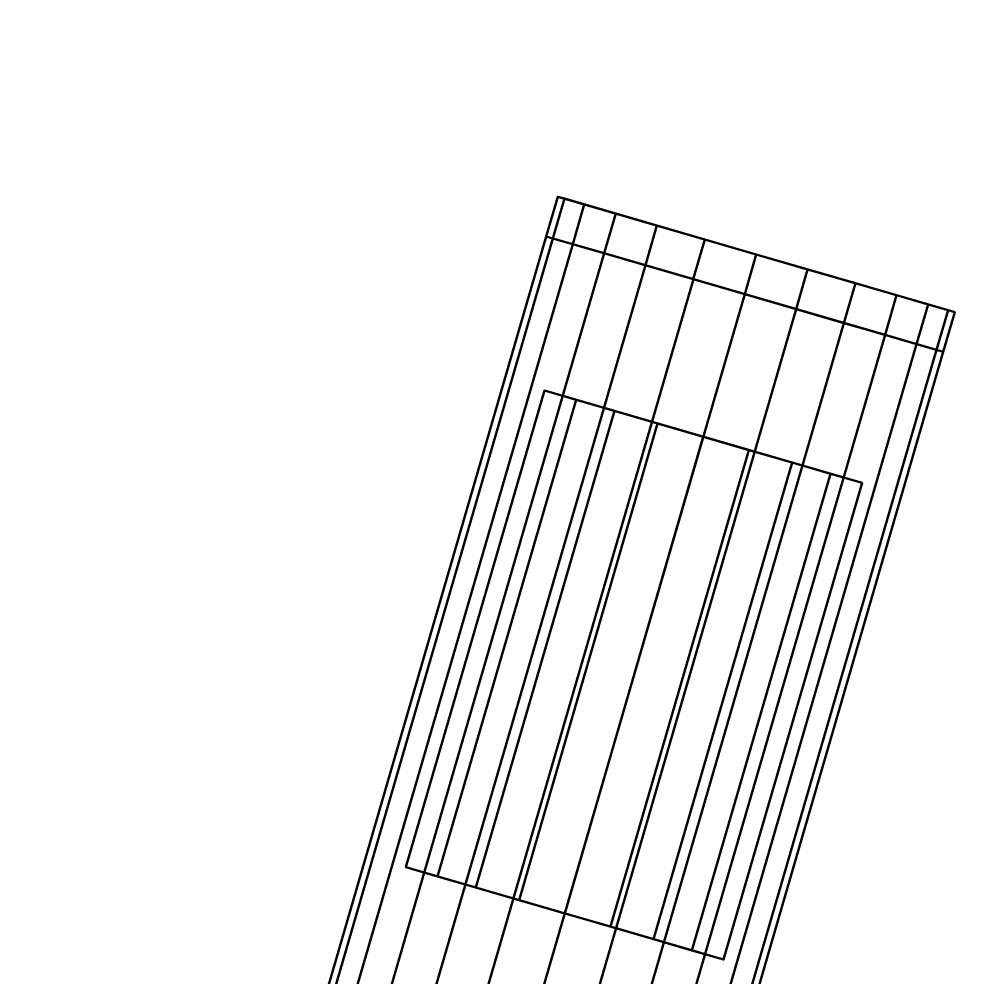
# Model space of a CAD drawing. Header units: inches. Extents: x -1654 to 1344, y -1538 to 36.
# Drawn here: x -42.9 to -19.65, y -343.02 to -319.85 of the extents above; entities that cross this region are included whole.
import ezdxf

# ---------------------------------------------------------------- set-up
doc = ezdxf.new("R2010")
doc.units = ezdxf.units.IN
doc.header["$MEASUREMENT"] = 0
doc.linetypes.add('Center', pattern=[1.25, 0.25, -0.1875, 0.625, -0.1875])
for name, color, linetype, lineweight in [('M-HVAC-CDFF', 3, 'Continuous', 30), ('M-HVAC-CDFF-RA', 3, 'Continuous', 30), ('M-HVAC-DUCT', 1, 'Center', 30), ('M-HVAC-DUCT-RA', 1, 'Continuous', 50), ('M-HVAC-DUCT-SA', 1, 'Continuous', 50)]:
    doc.layers.add(name, color=color, linetype=linetype, lineweight=lineweight)

# ---------------------------------------------------------------- blocks, each defined once
blk = doc.blocks.new('Round Endcap - Standard-912517-_3D_')
at = {"layer": 'M-HVAC-DUCT', "color": 8, "linetype": 'Continuous', "lineweight": 50}
mesh = blk.add_polyface(dxfattribs=at)
corners = [(0, 0, 5), (0, 1.294, 4.83), (0, 2.5, 4.33), (0, 3.536, 3.536), (0, 4.33, 2.5), (0, 4.83, 1.294), (0, 5), (0, 4.83, -1.294), (0, 4.33, -2.5), (0, 3.536, -3.536), (0, 2.5, -4.33), (0, 1.294, -4.83), (0, 0, -5), (0, -1.294, -4.83), (0, -2.5, -4.33), (0, -3.536, -3.536), (0, -4.33, -2.5), (0, -4.83, -1.294), (0, -5), (0, -4.83, 1.294), (0, -4.33, 2.5), (0, -3.536, 3.536), (0, -2.5, 4.33), (0, -1.294, 4.83)]
mesh.append_faces([[corners[k] for k in face] for face in [(5, 10, 11, 4)]], dxfattribs={"vtx0": -1, "vtx2": -1, "color": 8})
mesh.append_faces([[corners[k] for k in face] for face in [(5, 8, 9, 10), (11, 19, 20, 21), (11, 21, 22, 23)]], dxfattribs={"vtx0": -1, "vtx3": -1, "color": 8})
mesh.append_faces([[corners[k] for k in face] for face in [(12, 13, 11), (7, 8, 5, 6)]], dxfattribs={"vtx1": -1, "color": 8})
mesh.append_faces([[corners[k] for k in face] for face in [(14, 15, 18, 13), (2, 3, 23, 1)]], dxfattribs={"vtx1": -1, "vtx2": -1, "color": 8})
mesh.append_faces([[corners[k] for k in face] for face in [(18, 19, 11, 13), (3, 4, 11, 23)]], dxfattribs={"vtx1": -1, "vtx2": -1, "vtx3": -1, "color": 8})
mesh.append_faces([[corners[k] for k in face] for face in [(16, 17, 18, 15), (23, 0, 1)]], dxfattribs={"vtx2": -1, "color": 8})
mesh = blk.add_polyface(dxfattribs=at)
corners = [(0, 5), (0, 4.83, 1.294), (0, 4.33, 2.5), (0, 3.536, 3.536), (0, 2.5, 4.33), (0, 1.294, 4.83), (0, 0, 5), (1, 0, 5), (1, 1.294, 4.83), (1, 2.5, 4.33), (1, 3.536, 3.536), (1, 4.33, 2.5), (1, 4.83, 1.294), (1, 5)]
mesh.append_faces([[corners[k] for k in face] for face in [(1, 12, 13, 0)]], dxfattribs={"vtx0": -1, "color": 8})
mesh.append_faces([[corners[k] for k in face] for face in [(5, 8, 9, 4), (10, 3, 4, 9), (2, 11, 12, 1), (11, 2, 3, 10)]], dxfattribs={"vtx0": -1, "vtx2": -1, "color": 8})
mesh.append_faces([[corners[k] for k in face] for face in [(6, 7, 8, 5)]], dxfattribs={"vtx2": -1, "color": 8})
mesh = blk.add_polyface(dxfattribs=at)
corners = [(0, 0, -5), (0, 1.294, -4.83), (0, 2.5, -4.33), (0, 3.536, -3.536), (0, 4.33, -2.5), (0, 4.83, -1.294), (0, 5), (1, 5), (1, 4.83, -1.294), (1, 4.33, -2.5), (1, 3.536, -3.536), (1, 2.5, -4.33), (1, 1.294, -4.83), (1, 0, -5)]
mesh.append_faces([[corners[k] for k in face] for face in [(5, 8, 9, 4), (10, 3, 4, 9), (11, 2, 3, 10)]], dxfattribs={"vtx0": -1, "vtx2": -1, "color": 8})
mesh.append_faces([[corners[k] for k in face] for face in [(11, 12, 1, 2)]], dxfattribs={"vtx1": -1, "vtx3": -1, "color": 8})
mesh.append_faces([[corners[k] for k in face] for face in [(6, 7, 8, 5)]], dxfattribs={"vtx2": -1, "color": 8})
mesh.append_faces([[corners[k] for k in face] for face in [(12, 13, 0, 1)]], dxfattribs={"vtx3": -1, "color": 8})
mesh = blk.add_polyface(dxfattribs=at)
corners = [(1, 0, 5), (1, -1.294, 4.83), (1, -2.5, 4.33), (1, -3.536, 3.536), (1, -4.33, 2.5), (1, -4.83, 1.294), (1, -5), (1, -4.83, -1.294), (1, -4.33, -2.5), (1, -3.536, -3.536), (1, -2.5, -4.33), (1, -1.294, -4.83), (1, 0, -5), (1, 1.294, -4.83), (1, 2.5, -4.33), (1, 3.536, -3.536), (1, 4.33, -2.5), (1, 4.83, -1.294), (1, 5), (1, 4.83, 1.294), (1, 4.33, 2.5), (1, 3.536, 3.536), (1, 2.5, 4.33), (1, 1.294, 4.83)]
mesh.append_faces([[corners[k] for k in face] for face in [(12, 10, 11), (7, 5, 6), (0, 22, 23)]], dxfattribs={"vtx0": -1, "color": 8})
mesh.append_faces([[corners[k] for k in face] for face in [(19, 12, 18)]], dxfattribs={"vtx0": -1, "vtx1": -1, "color": 8})
mesh.append_faces([[corners[k] for k in face] for face in [(12, 5, 9, 10), (0, 12, 19, 20)]], dxfattribs={"vtx0": -1, "vtx1": -1, "vtx3": -1, "color": 8})
mesh.append_faces([[corners[k] for k in face] for face in [(18, 12, 13, 14)]], dxfattribs={"vtx0": -1, "vtx3": -1, "color": 8})
mesh.append_faces([[corners[k] for k in face] for face in [(17, 18, 16)]], dxfattribs={"vtx1": -1, "color": 8})
mesh.append_faces([[corners[k] for k in face] for face in [(15, 16, 18, 14), (8, 9, 5, 7), (21, 22, 0, 20), (4, 5, 12, 3), (2, 3, 12, 1), (0, 1, 12)]], dxfattribs={"vtx1": -1, "vtx2": -1, "color": 8})
mesh = blk.add_polyface(dxfattribs=at)
corners = [(0, -5), (0, -4.83, -1.294), (0, -4.33, -2.5), (0, -3.536, -3.536), (0, -2.5, -4.33), (0, -1.294, -4.83), (0, 0, -5), (1, 0, -5), (1, -1.294, -4.83), (1, -2.5, -4.33), (1, -3.536, -3.536), (1, -4.33, -2.5), (1, -4.83, -1.294), (1, -5)]
mesh.append_faces([[corners[k] for k in face] for face in [(1, 12, 13, 0)]], dxfattribs={"vtx0": -1, "color": 8})
mesh.append_faces([[corners[k] for k in face] for face in [(5, 8, 9, 4), (10, 3, 4, 9), (2, 11, 12, 1), (11, 2, 3, 10)]], dxfattribs={"vtx0": -1, "vtx2": -1, "color": 8})
mesh.append_faces([[corners[k] for k in face] for face in [(6, 7, 8, 5)]], dxfattribs={"vtx2": -1, "color": 8})
mesh = blk.add_polyface(dxfattribs=at)
corners = [(0, 0, 5), (0, -1.294, 4.83), (0, -2.5, 4.33), (0, -3.536, 3.536), (0, -4.33, 2.5), (0, -4.83, 1.294), (0, -5), (1, -5), (1, -4.83, 1.294), (1, -4.33, 2.5), (1, -3.536, 3.536), (1, -2.5, 4.33), (1, -1.294, 4.83), (1, 0, 5)]
mesh.append_faces([[corners[k] for k in face] for face in [(1, 12, 13, 0)]], dxfattribs={"vtx0": -1, "color": 8})
mesh.append_faces([[corners[k] for k in face] for face in [(5, 8, 9, 4), (10, 3, 4, 9), (2, 11, 12, 1), (11, 2, 3, 10)]], dxfattribs={"vtx0": -1, "vtx2": -1, "color": 8})
mesh.append_faces([[corners[k] for k in face] for face in [(6, 7, 8, 5)]], dxfattribs={"vtx2": -1, "color": 8})
blk = doc.blocks.new('Face Thin Mount Return Diffuser - Return Air - Non-Hosted - 12x8 Face-1005383-_3D_')
at = {"layer": 'M-HVAC-CDFF'}
mesh = blk.add_polyface(dxfattribs=at)
corners = [(6, 4, 1), (-6, 4, 1), (-6, -4, 1), (6, -4, 1)]
mesh.append_faces([[corners[k] for k in face] for face in [(3, 0, 1, 2)]])
mesh = blk.add_polyface(dxfattribs=at)
corners = [(6, 4), (6, -4), (-6, -4), (-6, 4)]
mesh.append_faces([[corners[k] for k in face] for face in [(0, 1, 2, 3)]])
mesh = blk.add_polyface(dxfattribs=at)
corners = [(6, 4), (-6, 4), (-6, 4, 1), (6, 4, 1)]
mesh.append_faces([[corners[k] for k in face] for face in [(3, 0, 1, 2)]])
mesh = blk.add_polyface(dxfattribs=at)
corners = [(-6, 4), (-6, -4), (-6, -4, 1), (-6, 4, 1)]
mesh.append_faces([[corners[k] for k in face] for face in [(3, 0, 1, 2)]])
mesh = blk.add_polyface(dxfattribs=at)
corners = [(6, -4), (6, 4), (6, 4, 1), (6, -4, 1)]
mesh.append_faces([[corners[k] for k in face] for face in [(3, 0, 1, 2)]])
mesh = blk.add_polyface(dxfattribs=at)
corners = [(-6, -4), (6, -4), (6, -4, 1), (-6, -4, 1)]
mesh.append_faces([[corners[k] for k in face] for face in [(3, 0, 1, 2)]])
blk = doc.blocks.new('Rectangular Takeoff - Standard-1005548-_3D_')
at = {"layer": 'M-HVAC-DUCT', "color": 8, "linetype": 'Continuous', "lineweight": 50}
mesh = blk.add_polyface(dxfattribs=at)
corners = [(-2.24, -6, 4), (-2.24, 6, 4), (-2.24, 6, -4), (-2.24, -6, -4)]
mesh.append_faces([[corners[k] for k in face] for face in [(1, 2, 3, 0)]], dxfattribs={"color": 8})
mesh = blk.add_polyface(dxfattribs=at)
corners = [(-2.24, 6, -4), (1, 6, -4), (1, -6, -4), (-2.24, -6, -4)]
mesh.append_faces([[corners[k] for k in face] for face in [(2, 3, 0, 1)]], dxfattribs={"color": 8})
mesh = blk.add_polyface(dxfattribs=at)
corners = [(-2.24, 6, 4), (1, 6, 4), (1, 6, -4), (-2.24, 6, -4)]
mesh.append_faces([[corners[k] for k in face] for face in [(2, 3, 0, 1)]], dxfattribs={"color": 8})
mesh = blk.add_polyface(dxfattribs=at)
corners = [(1, -6, 4), (1, 6, 4), (-2.24, 6, 4), (-2.24, -6, 4)]
mesh.append_faces([[corners[k] for k in face] for face in [(2, 3, 0, 1)]], dxfattribs={"color": 8})
mesh = blk.add_polyface(dxfattribs=at)
corners = [(1, -6, 4), (1, -6, -4), (1, 6, -4), (1, 6, 4)]
mesh.append_faces([[corners[k] for k in face] for face in [(0, 1, 2, 3)]], dxfattribs={"color": 8})
mesh = blk.add_polyface(dxfattribs=at)
corners = [(-2.24, -6, -4), (1, -6, -4), (1, -6, 4), (-2.24, -6, 4)]
mesh.append_faces([[corners[k] for k in face] for face in [(3, 0, 1, 2)]], dxfattribs={"color": 8})

msp = doc.modelspace()

# ---------------------------------------------------------------- linework, layer by layer
at = {"layer": 'M-HVAC-DUCT'}
for p, q in [((-25.362, -326.494, 1314), (-25.082, -325.534, 1314)), ((-33.659, -355.036, 1314), (-25.362, -326.494, 1314)), ((-33.659, -355.036, 1314), (-25.362, -326.494, 1314))]:
    msp.add_line(p, q, dxfattribs=at)

# ---------------------------------------------------------------- block references
at = {"layer": 'M-HVAC-CDFF-RA', "rotation": 73.7901312840833}
msp.add_blockref('Face Thin Mount Return Diffuser - Return Air - Non-Hosted - 12x8 Face-1005383-_3D_', (-28.039, -335.703, 1307), dxfattribs=at)
at = {"layer": 'M-HVAC-DUCT-RA', "color": 8, "rotation": 73.79013128408342}
msp.add_blockref('Round Endcap - Standard-912517-_3D_', (-25.362, -326.494, 1314), dxfattribs=at)
at = {"layer": 'M-HVAC-DUCT-RA', "color": 8, "extrusion": (-0.960246, 0.279157, 0), "rotation": 270}
msp.add_blockref('Rectangular Takeoff - Standard-1005548-_3D_', (330.185, 1309, -66.79), dxfattribs=at)

# ---------------------------------------------------------------- meshes
at = {"layer": 'M-HVAC-DUCT-RA', "color": 8}
mesh = msp.add_polyface(dxfattribs=at)
corners = [(3.555, -377.31, 1321), (4.061, -375.57, 1320.761), (4.532, -373.949, 1320.062), (4.937, -372.557, 1318.95), (5.247, -371.489, 1317.5), (5.442, -370.817, 1315.812), (5.509, -370.588, 1314), (-689.709, -168.479, 1314), (-689.775, -168.708, 1315.812), (-689.971, -169.38, 1317.5), (-690.281, -170.448, 1318.95), (-690.686, -171.84, 1320.062), (-691.157, -173.461, 1320.761), (-691.663, -175.201, 1321)]
mesh.append_faces([[corners[k] for k in face] for face in [(8, 9, 4, 5), (3, 4, 9, 10), (11, 12, 1, 2), (2, 3, 10, 11)]], dxfattribs={"vtx1": -1, "vtx3": -1, "color": 8})
mesh.append_faces([[corners[k] for k in face] for face in [(6, 7, 8, 5)]], dxfattribs={"vtx2": -1, "color": 8})
mesh.append_faces([[corners[k] for k in face] for face in [(12, 13, 0, 1)]], dxfattribs={"vtx3": -1, "color": 8})
mesh = msp.add_polyface(dxfattribs=at)
corners = [(5.509, -370.588, 1314), (5.442, -370.817, 1312.188), (5.247, -371.489, 1310.5), (4.937, -372.557, 1309.05), (4.532, -373.949, 1307.938), (4.061, -375.57, 1307.239), (3.555, -377.31, 1307), (-691.663, -175.201, 1307), (-691.157, -173.461, 1307.239), (-690.686, -171.84, 1307.938), (-690.281, -170.448, 1309.05), (-689.971, -169.38, 1310.5), (-689.775, -168.708, 1312.188), (-689.709, -168.479, 1314)]
mesh.append_faces([[corners[k] for k in face] for face in [(7, 8, 5, 6)]], dxfattribs={"vtx1": -1, "color": 8})
mesh.append_faces([[corners[k] for k in face] for face in [(8, 9, 4, 5), (3, 4, 9, 10), (11, 12, 1, 2), (2, 3, 10, 11)]], dxfattribs={"vtx1": -1, "vtx3": -1, "color": 8})
mesh.append_faces([[corners[k] for k in face] for face in [(12, 13, 0, 1)]], dxfattribs={"vtx3": -1, "color": 8})
mesh = msp.add_polyface(dxfattribs=at)
corners = [(1.601, -384.032, 1314), (1.667, -383.803, 1315.812), (1.863, -383.131, 1317.5), (2.173, -382.063, 1318.95), (2.578, -380.671, 1320.062), (3.049, -379.05, 1320.761), (3.555, -377.31, 1321), (-691.663, -175.201, 1321), (-692.169, -176.94, 1320.761), (-692.64, -178.562, 1320.062), (-693.045, -179.954, 1318.95), (-693.355, -181.022, 1317.5), (-693.55, -181.693, 1315.812), (-693.617, -181.922, 1314)]
mesh.append_faces([[corners[k] for k in face] for face in [(7, 8, 5, 6)]], dxfattribs={"vtx1": -1, "color": 8})
mesh.append_faces([[corners[k] for k in face] for face in [(8, 9, 4, 5), (3, 4, 9, 10), (11, 12, 1, 2), (2, 3, 10, 11)]], dxfattribs={"vtx1": -1, "vtx3": -1, "color": 8})
mesh.append_faces([[corners[k] for k in face] for face in [(12, 13, 0, 1)]], dxfattribs={"vtx3": -1, "color": 8})
mesh = msp.add_polyface(dxfattribs=at)
corners = [(3.555, -377.31, 1307), (3.049, -379.05, 1307.239), (2.578, -380.671, 1307.938), (2.173, -382.063, 1309.05), (1.863, -383.131, 1310.5), (1.667, -383.803, 1312.188), (1.601, -384.032, 1314), (-693.617, -181.922, 1314), (-693.55, -181.693, 1312.188), (-693.355, -181.022, 1310.5), (-693.045, -179.954, 1309.05), (-692.64, -178.562, 1307.938), (-692.169, -176.94, 1307.239), (-691.663, -175.201, 1307)]
mesh.append_faces([[corners[k] for k in face] for face in [(7, 8, 5, 6)]], dxfattribs={"vtx1": -1, "color": 8})
mesh.append_faces([[corners[k] for k in face] for face in [(8, 9, 4, 5), (3, 4, 9, 10), (11, 12, 1, 2), (2, 3, 10, 11)]], dxfattribs={"vtx1": -1, "vtx3": -1, "color": 8})
mesh.append_faces([[corners[k] for k in face] for face in [(12, 13, 0, 1)]], dxfattribs={"vtx3": -1, "color": 8})
mesh = msp.add_polyface(dxfattribs=at)
corners = [(-38.46, -353.64, 1314), (-38.297, -353.688, 1315.294), (-37.817, -353.827, 1316.5), (-37.054, -354.049, 1317.536), (-36.06, -354.338, 1318.33), (-34.902, -354.675, 1318.83), (-33.659, -355.036, 1319), (-25.362, -326.494, 1319), (-26.604, -326.133, 1318.83), (-27.762, -325.796, 1318.33), (-28.757, -325.507, 1317.536), (-29.52, -325.286, 1316.5), (-29.999, -325.146, 1315.294), (-30.163, -325.099, 1314)]
mesh.append_faces([[corners[k] for k in face] for face in [(7, 8, 5, 6)]], dxfattribs={"vtx1": -1, "color": 8})
mesh.append_faces([[corners[k] for k in face] for face in [(8, 9, 4, 5), (3, 4, 9, 10), (11, 12, 1, 2), (2, 3, 10, 11)]], dxfattribs={"vtx1": -1, "vtx3": -1, "color": 8})
mesh.append_faces([[corners[k] for k in face] for face in [(12, 13, 0, 1)]], dxfattribs={"vtx3": -1, "color": 8})
mesh = msp.add_polyface(dxfattribs=at)
corners = [(-33.659, -355.036, 1309), (-34.902, -354.675, 1309.17), (-36.06, -354.338, 1309.67), (-37.054, -354.049, 1310.464), (-37.817, -353.827, 1311.5), (-38.297, -353.688, 1312.706), (-38.46, -353.64, 1314), (-30.163, -325.099, 1314), (-29.999, -325.146, 1312.706), (-29.52, -325.286, 1311.5), (-28.757, -325.507, 1310.464), (-27.762, -325.796, 1309.67), (-26.604, -326.133, 1309.17), (-25.362, -326.494, 1309)]
mesh.append_faces([[corners[k] for k in face] for face in [(7, 8, 5, 6)]], dxfattribs={"vtx1": -1, "color": 8})
mesh.append_faces([[corners[k] for k in face] for face in [(8, 9, 4, 5), (3, 4, 9, 10), (11, 12, 1, 2), (2, 3, 10, 11)]], dxfattribs={"vtx1": -1, "vtx3": -1, "color": 8})
mesh.append_faces([[corners[k] for k in face] for face in [(12, 13, 0, 1)]], dxfattribs={"vtx3": -1, "color": 8})
mesh = msp.add_polyface(dxfattribs=at)
corners = [(-20.56, -327.89, 1314), (-20.724, -327.843, 1312.706), (-21.204, -327.703, 1311.5), (-21.967, -327.481, 1310.464), (-22.961, -327.192, 1309.67), (-24.119, -326.856, 1309.17), (-25.362, -326.494, 1309), (-26.604, -326.133, 1309.17), (-27.762, -325.796, 1309.67), (-28.757, -325.507, 1310.464), (-29.52, -325.286, 1311.5), (-29.999, -325.146, 1312.706), (-30.163, -325.099, 1314), (-29.999, -325.146, 1315.294), (-29.52, -325.286, 1316.5), (-28.757, -325.507, 1317.536), (-27.762, -325.796, 1318.33), (-26.604, -326.133, 1318.83), (-25.362, -326.494, 1319), (-24.119, -326.856, 1318.83), (-22.961, -327.192, 1318.33), (-21.967, -327.481, 1317.536), (-21.204, -327.703, 1316.5), (-20.724, -327.843, 1315.294)]
mesh.append_faces([[corners[k] for k in face] for face in [(5, 3, 4), (14, 11, 12, 13), (16, 14, 15), (21, 19, 20)]], dxfattribs={"vtx0": -1, "color": 8})
mesh.append_faces([[corners[k] for k in face] for face in [(11, 14, 9, 10)]], dxfattribs={"vtx0": -1, "vtx1": -1, "color": 8})
mesh.append_faces([[corners[k] for k in face] for face in [(17, 21, 14, 16)]], dxfattribs={"vtx0": -1, "vtx1": -1, "vtx2": -1, "color": 8})
mesh.append_faces([[corners[k] for k in face] for face in [(21, 3, 9, 14)]], dxfattribs={"vtx0": -1, "vtx1": -1, "vtx2": -1, "vtx3": -1, "color": 8})
mesh.append_faces([[corners[k] for k in face] for face in [(23, 0, 1)]], dxfattribs={"vtx2": -1, "color": 8})
mesh.append_faces([[corners[k] for k in face] for face in [(7, 8, 9, 3), (5, 6, 7, 3), (1, 2, 3, 23), (17, 18, 19, 21), (21, 22, 23, 3)]], dxfattribs={"vtx2": -1, "vtx3": -1, "color": 8})
mesh = msp.add_polyface(dxfattribs=at)
corners = [(-33.659, -355.036, 1319), (-32.416, -355.397, 1318.83), (-31.258, -355.734, 1318.33), (-30.264, -356.023, 1317.536), (-29.501, -356.245, 1316.5), (-29.021, -356.384, 1315.294), (-28.858, -356.432, 1314), (-20.56, -327.89, 1314), (-20.724, -327.843, 1315.294), (-21.204, -327.703, 1316.5), (-21.967, -327.481, 1317.536), (-22.961, -327.192, 1318.33), (-24.119, -326.856, 1318.83), (-25.362, -326.494, 1319)]
mesh.append_faces([[corners[k] for k in face] for face in [(8, 9, 4, 5), (3, 4, 9, 10), (11, 12, 1, 2), (2, 3, 10, 11)]], dxfattribs={"vtx1": -1, "vtx3": -1, "color": 8})
mesh.append_faces([[corners[k] for k in face] for face in [(6, 7, 8, 5)]], dxfattribs={"vtx2": -1, "color": 8})
mesh.append_faces([[corners[k] for k in face] for face in [(12, 13, 0, 1)]], dxfattribs={"vtx3": -1, "color": 8})
mesh = msp.add_polyface(dxfattribs=at)
corners = [(-28.858, -356.432, 1314), (-29.021, -356.384, 1312.706), (-29.501, -356.245, 1311.5), (-30.264, -356.023, 1310.464), (-31.258, -355.734, 1309.67), (-32.416, -355.397, 1309.17), (-33.659, -355.036, 1309), (-25.362, -326.494, 1309), (-24.119, -326.856, 1309.17), (-22.961, -327.192, 1309.67), (-21.967, -327.481, 1310.464), (-21.204, -327.703, 1311.5), (-20.724, -327.843, 1312.706), (-20.56, -327.89, 1314)]
mesh.append_faces([[corners[k] for k in face] for face in [(7, 8, 5, 6)]], dxfattribs={"vtx1": -1, "color": 8})
mesh.append_faces([[corners[k] for k in face] for face in [(8, 9, 4, 5), (3, 4, 9, 10), (11, 12, 1, 2), (2, 3, 10, 11)]], dxfattribs={"vtx1": -1, "vtx3": -1, "color": 8})
mesh.append_faces([[corners[k] for k in face] for face in [(12, 13, 0, 1)]], dxfattribs={"vtx3": -1, "color": 8})
mesh = msp.add_polyface(dxfattribs=at)
corners = [(-30.205, -328.825, 1311.24), (-33.555, -340.348, 1311.24), (-25.873, -342.581, 1311.24), (-22.523, -331.058, 1311.24)]
mesh.append_faces([[corners[k] for k in face] for face in [(1, 2, 3, 0)]], dxfattribs={"color": 8})
mesh = msp.add_polyface(dxfattribs=at)
corners = [(-33.555, -340.348, 1311.24), (-30.205, -328.825, 1311.24), (-30.205, -328.825, 1311), (-33.555, -340.348, 1311)]
mesh.append_faces([[corners[k] for k in face] for face in [(3, 0, 1, 2)]], dxfattribs={"color": 8})
mesh = msp.add_polyface(dxfattribs=at)
corners = [(-26.364, -329.942, 1309), (-29.714, -341.464, 1309), (-30.817, -341.144, 1309.134), (-31.861, -340.84, 1309.528), (-32.79, -340.57, 1310.161), (-33.555, -340.348, 1311), (-30.205, -328.825, 1311), (-29.44, -329.047, 1310.161), (-28.511, -329.317, 1309.528), (-27.467, -329.621, 1309.134)]
mesh.append_faces([[corners[k] for k in face] for face in [(6, 7, 4, 5)]], dxfattribs={"vtx1": -1, "color": 8})
mesh.append_faces([[corners[k] for k in face] for face in [(3, 4, 7, 8), (8, 9, 2, 3)]], dxfattribs={"vtx1": -1, "vtx3": -1, "color": 8})
mesh.append_faces([[corners[k] for k in face] for face in [(9, 0, 1, 2)]], dxfattribs={"vtx3": -1, "color": 8})
mesh = msp.add_polyface(dxfattribs=at)
corners = [(-30.205, -328.825, 1311.24), (-22.523, -331.058, 1311.24), (-22.523, -331.058, 1311), (-23.287, -330.836, 1310.161), (-24.217, -330.566, 1309.528), (-25.261, -330.262, 1309.134), (-26.364, -329.942, 1309), (-27.467, -329.621, 1309.134), (-28.511, -329.317, 1309.528), (-29.44, -329.047, 1310.161), (-30.205, -328.825, 1311)]
mesh.append_faces([[corners[k] for k in face] for face in [(1, 4, 5, 6)]], dxfattribs={"vtx0": -1, "vtx3": -1, "color": 8})
mesh.append_faces([[corners[k] for k in face] for face in [(0, 1, 6), (7, 8, 0, 6)]], dxfattribs={"vtx1": -1, "vtx2": -1, "color": 8})
mesh.append_faces([[corners[k] for k in face] for face in [(9, 10, 0, 8)]], dxfattribs={"vtx2": -1, "color": 8})
mesh.append_faces([[corners[k] for k in face] for face in [(1, 2, 3, 4)]], dxfattribs={"vtx3": -1, "color": 8})
mesh = msp.add_polyface(dxfattribs=at)
corners = [(-29.714, -341.464, 1309), (-26.364, -329.942, 1309), (-25.261, -330.262, 1309.134), (-24.217, -330.566, 1309.528), (-23.287, -330.836, 1310.161), (-22.523, -331.058, 1311), (-25.873, -342.581, 1311), (-26.637, -342.359, 1310.161), (-27.566, -342.089, 1309.528), (-28.611, -341.785, 1309.134)]
mesh.append_faces([[corners[k] for k in face] for face in [(1, 2, 9, 0)]], dxfattribs={"vtx1": -1, "color": 8})
mesh.append_faces([[corners[k] for k in face] for face in [(8, 9, 2, 3), (3, 4, 7, 8)]], dxfattribs={"vtx1": -1, "vtx3": -1, "color": 8})
mesh.append_faces([[corners[k] for k in face] for face in [(4, 5, 6, 7)]], dxfattribs={"vtx3": -1, "color": 8})
mesh = msp.add_polyface(dxfattribs=at)
corners = [(-22.523, -331.058, 1311.24), (-25.873, -342.581, 1311.24), (-25.873, -342.581, 1311), (-22.523, -331.058, 1311)]
mesh.append_faces([[corners[k] for k in face] for face in [(3, 0, 1, 2)]], dxfattribs={"color": 8})
mesh = msp.add_polyface(dxfattribs=at)
corners = [(-25.873, -342.581, 1311.24), (-33.555, -340.348, 1311.24), (-33.555, -340.348, 1311), (-32.79, -340.57, 1310.161), (-31.861, -340.84, 1309.528), (-30.817, -341.144, 1309.134), (-29.714, -341.464, 1309), (-28.611, -341.785, 1309.134), (-27.566, -342.089, 1309.528), (-26.637, -342.359, 1310.161), (-25.873, -342.581, 1311)]
mesh.append_faces([[corners[k] for k in face] for face in [(5, 6, 1, 4), (7, 8, 0)]], dxfattribs={"vtx1": -1, "vtx2": -1, "color": 8})
mesh.append_faces([[corners[k] for k in face] for face in [(0, 1, 6, 7)]], dxfattribs={"vtx1": -1, "vtx3": -1, "color": 8})
mesh.append_faces([[corners[k] for k in face] for face in [(9, 10, 0, 8)]], dxfattribs={"vtx2": -1, "color": 8})
mesh.append_faces([[corners[k] for k in face] for face in [(1, 2, 3, 4)]], dxfattribs={"vtx3": -1, "color": 8})
at = {"layer": 'M-HVAC-DUCT-SA', "color": 8}
mesh = msp.add_polyface(dxfattribs=at)
corners = [(217.678, -463.725, 1340), (218.175, -462.016, 1339.799), (218.647, -460.392, 1339.208), (219.07, -458.936, 1338.255), (219.424, -457.719, 1336.988), (219.69, -456.804, 1335.471), (219.855, -456.236, 1333.78), (219.911, -456.043, 1332), (-798.8, -159.89, 1332), (-798.856, -160.083, 1333.78), (-799.021, -160.651, 1335.471), (-799.287, -161.566, 1336.988), (-799.641, -162.783, 1338.255), (-800.065, -164.239, 1339.208), (-800.537, -165.863, 1339.799), (-801.034, -167.572, 1340)]
mesh.append_faces([[corners[k] for k in face] for face in [(9, 10, 5, 6), (10, 11, 4, 5), (3, 4, 11, 12), (12, 13, 2, 3), (13, 14, 1, 2)]], dxfattribs={"vtx1": -1, "vtx3": -1, "color": 8})
mesh.append_faces([[corners[k] for k in face] for face in [(7, 8, 9, 6)]], dxfattribs={"vtx2": -1, "color": 8})
mesh.append_faces([[corners[k] for k in face] for face in [(14, 15, 0, 1)]], dxfattribs={"vtx3": -1, "color": 8})
mesh = msp.add_polyface(dxfattribs=at)
corners = [(219.911, -456.043, 1332), (219.855, -456.236, 1330.22), (219.69, -456.804, 1328.529), (219.424, -457.719, 1327.012), (219.07, -458.936, 1325.745), (218.647, -460.392, 1324.792), (218.175, -462.016, 1324.201), (217.678, -463.725, 1324), (-801.034, -167.572, 1324), (-800.537, -165.863, 1324.201), (-800.065, -164.239, 1324.792), (-799.641, -162.783, 1325.745), (-799.287, -161.566, 1327.012), (-799.021, -160.651, 1328.529), (-798.856, -160.083, 1330.22), (-798.8, -159.89, 1332)]
mesh.append_faces([[corners[k] for k in face] for face in [(8, 9, 6, 7)]], dxfattribs={"vtx1": -1, "color": 8})
mesh.append_faces([[corners[k] for k in face] for face in [(9, 10, 5, 6), (10, 11, 4, 5), (3, 4, 11, 12), (12, 13, 2, 3), (13, 14, 1, 2)]], dxfattribs={"vtx1": -1, "vtx3": -1, "color": 8})
mesh.append_faces([[corners[k] for k in face] for face in [(14, 15, 0, 1)]], dxfattribs={"vtx3": -1, "color": 8})
mesh = msp.add_polyface(dxfattribs=at)
corners = [(215.444, -471.407, 1332), (215.5, -471.215, 1333.78), (215.666, -470.647, 1335.471), (215.932, -469.731, 1336.988), (216.285, -468.515, 1338.255), (216.709, -467.059, 1339.208), (217.181, -465.435, 1339.799), (217.678, -463.725, 1340), (-801.034, -167.572, 1340), (-801.53, -169.282, 1339.799), (-802.002, -170.905, 1339.208), (-802.426, -172.362, 1338.255), (-802.78, -173.578, 1336.988), (-803.046, -174.493, 1335.471), (-803.211, -175.062, 1333.78), (-803.267, -175.254, 1332)]
mesh.append_faces([[corners[k] for k in face] for face in [(8, 9, 6, 7)]], dxfattribs={"vtx1": -1, "color": 8})
mesh.append_faces([[corners[k] for k in face] for face in [(9, 10, 5, 6), (10, 11, 4, 5), (3, 4, 11, 12), (12, 13, 2, 3), (13, 14, 1, 2)]], dxfattribs={"vtx1": -1, "vtx3": -1, "color": 8})
mesh.append_faces([[corners[k] for k in face] for face in [(14, 15, 0, 1)]], dxfattribs={"vtx3": -1, "color": 8})
mesh = msp.add_polyface(dxfattribs=at)
corners = [(217.678, -463.725, 1324), (217.181, -465.435, 1324.201), (216.709, -467.059, 1324.792), (216.285, -468.515, 1325.745), (215.932, -469.731, 1327.012), (215.666, -470.647, 1328.529), (215.5, -471.215, 1330.22), (215.444, -471.407, 1332), (-803.267, -175.254, 1332), (-803.211, -175.062, 1330.22), (-803.046, -174.493, 1328.529), (-802.78, -173.578, 1327.012), (-802.426, -172.362, 1325.745), (-802.002, -170.905, 1324.792), (-801.53, -169.282, 1324.201), (-801.034, -167.572, 1324)]
mesh.append_faces([[corners[k] for k in face] for face in [(8, 9, 6, 7)]], dxfattribs={"vtx1": -1, "color": 8})
mesh.append_faces([[corners[k] for k in face] for face in [(9, 10, 5, 6), (10, 11, 4, 5), (3, 4, 11, 12), (12, 13, 2, 3), (13, 14, 1, 2)]], dxfattribs={"vtx1": -1, "vtx3": -1, "color": 8})
mesh.append_faces([[corners[k] for k in face] for face in [(14, 15, 0, 1)]], dxfattribs={"vtx3": -1, "color": 8})

doc.saveas('drawing.dxf')
